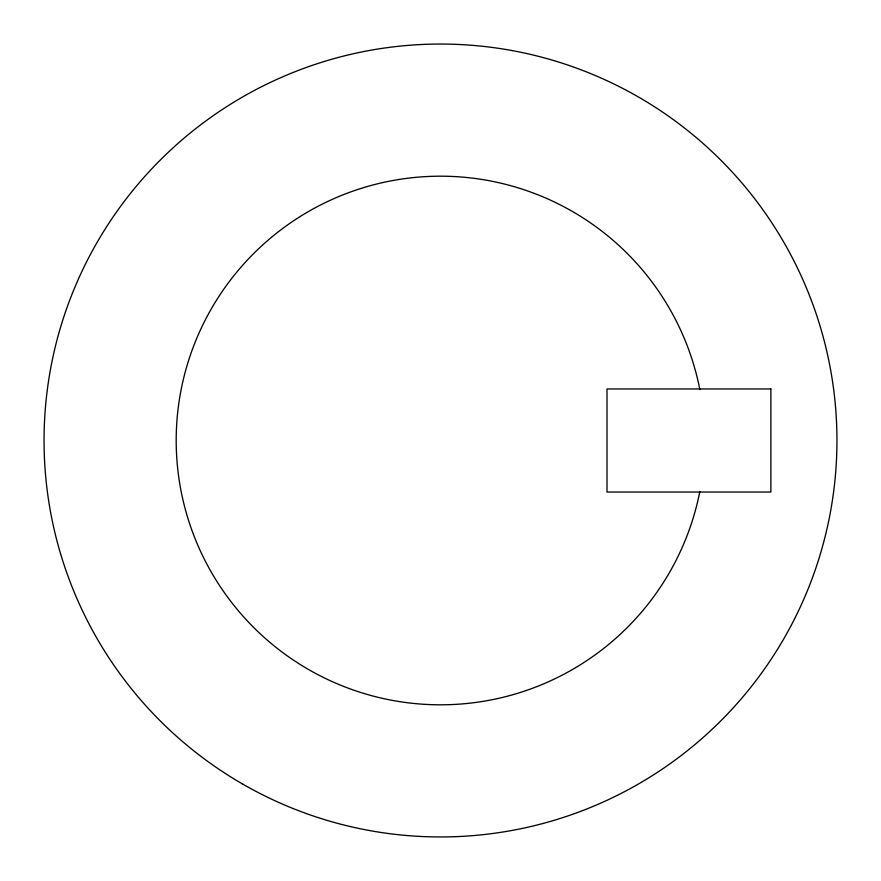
<?xml version="1.0" encoding="UTF-8"?>
<svg xmlns="http://www.w3.org/2000/svg" width="881" height="881" viewBox="0 0 881 881"><rect width="100%" height="100%" fill="white"/><g stroke="black" fill="none" stroke-linecap="round" stroke-linejoin="round"><path stroke-width="1.32" d="M699.855 491.4A264.3 264.3 0 0 1 293.847 660.387A264.3 264.3 0 0 1 293.847 220.613A264.3 264.3 0 0 1 699.855 389.6M770.875 388.962L607.009 388.962L607.009 492.039L770.875 492.039L770.875 388.962M242.275 783.837A396.45 396.45 0 0 0 836.95 440.5A396.45 396.45 0 0 0 242.275 97.163A396.45 396.45 0 0 0 242.275 783.837"/></g></svg>
